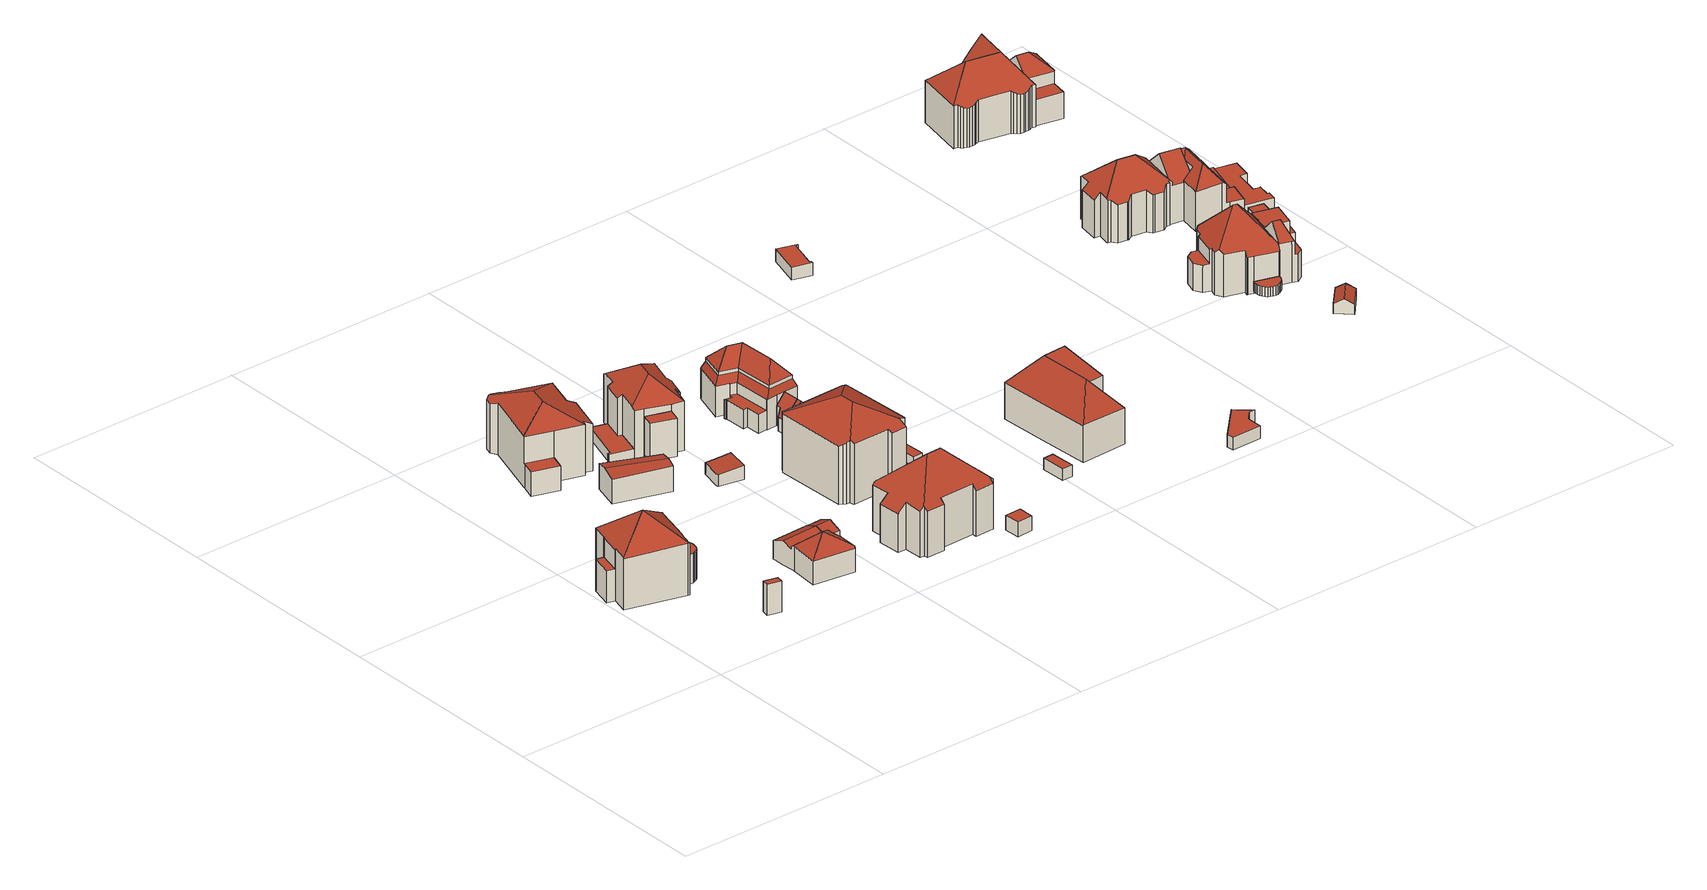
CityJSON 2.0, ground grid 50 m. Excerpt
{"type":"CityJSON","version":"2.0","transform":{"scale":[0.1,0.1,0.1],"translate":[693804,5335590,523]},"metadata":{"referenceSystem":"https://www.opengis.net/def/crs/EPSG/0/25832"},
"CityObjects":{
"building1":{"type":"Building","attributes":{"Gemeindeschluessel":"09162000","HoeheDach":"540.910","HoeheGrund":"523.350","Methode":"2000","NiedrigsteTraufeDesGebaeudes":"530.141","Geometrietyp2DReferenz":"3000","function":"31001_1000","roofType":"3500","measuredHeight":17.56,"storeysAboveGround":3},"geometry":[{"type":"MultiSurface","lod":"2","boundaries":[[[0,1,2,3]],[[4,5,6,7]],[[8,9,10,11,12,13,14,15]],[[16,17,18,19]],[[20,11,10,21]],[[22,23,24,25]],[[26,27,17,16]],[[25,24,28,29]],[[30,31,32,33,34,35]],[[2,36,37,38,39,3]],[[40,41,42,43]],[[44,45,46,47]],[[7,6,23,22]],[[48,49,50,51,52,53,54]],[[55,56,57,58]],[[58,57,5,4]],[[59,60,61,21,10,9,62]],[[12,11,20,27,26,63,64]],[[65,66,41,40]],[[67,33,32,68,69,70,71]],[[19,18,45,44]],[[15,1,50,49,68,32,31]],[[43,55,58,4,7,22,25,29,72,60,59,62,73,74,75,35,34,33,67,71,53,52,51,0,3,39,38,76,77,78,79,80,64,63,26,16,19,44,47,81,65,40]],[[78,82,14,79]],[[81,83,66,65]],[[15,14,82,84,85,37,36,2,1]],[[38,37,85,76]],[[47,46,83,81]],[[79,14,13,80]],[[80,13,12,64]],[[69,48,54,70]],[[69,68,49,48]],[[86,74,73,62,9,8]],[[72,29,28,87,61,60]],[[88,86,8,15,31,30]],[[75,88,30,35]],[[43,42,56,55]],[[78,77,76,85,84,82]],[[71,70,54,53]],[[61,87,28,24,23,6,5,57,56,42,41,66,83,46,45,18,17,27,20,21]],[[74,86,88,75]],[[51,50,1,0]]],"semantics":{"surfaces":[{"type":"WallSurface"},{"type":"RoofSurface"},{"type":"GroundSurface"}],"values":[0,0,1,0,0,0,0,0,0,0,0,0,0,0,0,0,0,0,0,0,0,1,2,0,0,1,0,0,0,0,1,0,0,0,1,0,0,0,0,1,0,0]}}]},
"building2":{"type":"Building","attributes":{"Gemeindeschluessel":"09162000","HoeheDach":"532.579","HoeheGrund":"525.621","Methode":"3100","NiedrigsteTraufeDesGebaeudes":"532.579","Geometrietyp2DReferenz":"3000","function":"31001_2000","roofType":"1000","measuredHeight":6.96},"geometry":[{"type":"MultiSurface","lod":"2","boundaries":[[[89,90,91,92]],[[93,89,92,94]],[[95,93,94,96]],[[94,92,91,96]],[[90,95,96,91]],[[95,90,89,93]]],"semantics":{"surfaces":[{"type":"WallSurface"},{"type":"GroundSurface"},{"type":"RoofSurface"}],"values":[0,0,0,1,0,2]}}]},
"building3":{"type":"Building","attributes":{"Gemeindeschluessel":"09162000","HoeheDach":"534.120","HoeheGrund":"525.434","Methode":"2000","NiedrigsteTraufeDesGebaeudes":"529.611","Geometrietyp2DReferenz":"3000","function":"31001_2000","roofType":"3500","measuredHeight":8.69},"geometry":[{"type":"MultiSurface","lod":"2","boundaries":[[[97,98,99,100,101,102,103,104,105,106,107,108,109,110,111,112,113,114,115]],[[111,110,109,108,107,116,117,118,119,120,121]],[[122,123,124,125]],[[124,123,126,127,128,129,130,106,105,104,103,102,101]],[[106,130,116,107]],[[131,132,115,114,113,133]],[[133,113,112,111,121,134]],[[135,136,132,131,133,134,122]],[[99,137,125,100]],[[137,99,98,97,115,132,136,135]],[[118,117,116,130,129,128]],[[119,118,128,127]],[[122,134,121,120,126,123]],[[127,126,120,119]],[[137,135,122,125]],[[100,125,124,101]]],"semantics":{"surfaces":[{"type":"GroundSurface"},{"type":"WallSurface"},{"type":"RoofSurface"}],"values":[0,1,2,1,1,1,1,2,1,1,2,2,2,1,2,1]}}]},
"building4":{"type":"Building","attributes":{"Gemeindeschluessel":"09162000","HoeheDach":"538.550","HoeheGrund":"523.860","Methode":"2000","NiedrigsteTraufeDesGebaeudes":"529.403","Geometrietyp2DReferenz":"3000","function":"31001_1000","roofType":"3200","measuredHeight":14.69,"storeysAboveGround":2},"geometry":[{"type":"MultiSurface","lod":"2","boundaries":[[[138,139,140,141]],[[142,143,144,145,146,147,148,149,150]],[[151,152,153,154,141,140]],[[155,156,157,158,159,160,161,146,145]],[[162,158,163,164]],[[165,147,146,161,160,166]],[[141,154,153,167,168,169,170,171,172,173,150,149,148,147,165,166,174,162,164,175,176,177,138]],[[168,167,178,179,180,169]],[[153,152,178,167]],[[166,160,159,174]],[[157,156,139,181,182,183,163,158]],[[184,180,179,178,152,151,140,139,156,155]],[[172,185,186,173]],[[170,184,187,188,171]],[[188,187,144,143]],[[177,181,139,138]],[[159,158,162,174]],[[187,184,155,145,144]],[[170,169,180,184]],[[171,188,185,172]],[[164,163,183,175]],[[182,181,177,176,175,183]],[[185,188,143,142,186]],[[173,186,142,150]]],"semantics":{"surfaces":[{"type":"WallSurface"},{"type":"RoofSurface"},{"type":"GroundSurface"}],"values":[0,0,0,1,0,0,2,0,0,0,1,1,0,0,0,0,0,1,0,0,0,0,1,0]}}]},
"building5":{"type":"Building","attributes":{"Gemeindeschluessel":"09162000","HoeheDach":"531.000","HoeheGrund":"524.777","Methode":"2000","NiedrigsteTraufeDesGebaeudes":"530.419","Geometrietyp2DReferenz":"3000","function":"31001_2000","roofType":"3100","measuredHeight":6.22},"geometry":[{"type":"MultiSurface","lod":"2","boundaries":[[[189,190,191,192,193]],[[194,195,196,197,198]],[[199,200,189,193]],[[199,195,194,200]],[[196,192,191,197]],[[197,191,190,198]],[[193,192,196,195,199]],[[194,198,190,189,200]]],"semantics":{"surfaces":[{"type":"RoofSurface"},{"type":"GroundSurface"},{"type":"WallSurface"}],"values":[0,1,0,2,2,2,2,2]}}]},
"building6":{"type":"Building","attributes":{"Gemeindeschluessel":"09162000","HoeheDach":"530.761","HoeheGrund":"525.390","Methode":"2000","NiedrigsteTraufeDesGebaeudes":"529.638","Geometrietyp2DReferenz":"3000","function":"51009_1610","roofType":"3100","measuredHeight":5.37},"geometry":[{"type":"MultiSurface","lod":"2","boundaries":[[[109,111,201,118,202,107]],[[203,204,111,109,107,205]],[[107,202,206,205]],[[207,204,203,205,206,208]],[[204,207,201,111]],[[118,208,206,202]],[[201,207,208,118]]],"semantics":{"surfaces":[{"type":"WallSurface"},{"type":"GroundSurface"},{"type":"RoofSurface"}],"values":[0,1,0,0,0,2,2]}}]},
"building7":{"type":"Building","attributes":{"Gemeindeschluessel":"09162000","HoeheDach":"526.576","HoeheGrund":"524.040","Methode":"1000","NiedrigsteTraufeDesGebaeudes":"526.576","Geometrietyp2DReferenz":"3000","function":"31001_2000","roofType":"1000","measuredHeight":2.54},"geometry":[{"type":"MultiSurface","lod":"2","boundaries":[[[209,210,211,212]],[[213,214,215,211,210,216,217,218,219]],[[219,218,217,220,221,222]],[[223,213,219,222]],[[216,224,220,217]],[[225,215,214,226]],[[226,214,213,223]],[[225,226,223,222,221,220,224,209,212]],[[224,216,210,209]],[[212,211,215,225]]],"semantics":{"surfaces":[{"type":"WallSurface"},{"type":"RoofSurface"},{"type":"GroundSurface"}],"values":[0,1,0,0,0,0,0,2,0,0]}}]},
"building8":{"type":"Building","attributes":{"Gemeindeschluessel":"09162000","HoeheDach":"528.750","HoeheGrund":"525.640","Methode":"1000","NiedrigsteTraufeDesGebaeudes":"528.168","Geometrietyp2DReferenz":"3000","function":"31001_2000","roofType":"1000","measuredHeight":3.11},"geometry":[{"type":"MultiSurface","lod":"2","boundaries":[[[227,228,229,230,231,232,233]],[[234,235,233,232,231,236]],[[237,238,236,231,230,229]],[[228,239,237,229]],[[239,240,235,234,236,238,237]],[[228,227,233,235,240,239]]],"semantics":{"surfaces":[{"type":"GroundSurface"},{"type":"WallSurface"},{"type":"RoofSurface"}],"values":[0,1,1,1,2,1]}}]},
"building9":{"type":"Building","attributes":{"Gemeindeschluessel":"09162000","HoeheDach":"533.635","HoeheGrund":"525.010","Methode":"1000","NiedrigsteTraufeDesGebaeudes":"533.635","Geometrietyp2DReferenz":"3000","function":"51009_1610","roofType":"1000","measuredHeight":8.62},"geometry":[{"type":"MultiSurface","lod":"2","boundaries":[[[241,242,243,244]],[[245,243,242,246]],[[247,246,242,241]],[[248,245,246,247]],[[244,243,245,248]],[[247,241,244,248]]],"semantics":{"surfaces":[{"type":"WallSurface"},{"type":"RoofSurface"},{"type":"GroundSurface"}],"values":[0,1,0,0,0,2]}}]},
"building10":{"type":"Building","attributes":{"Gemeindeschluessel":"09162000","HoeheDach":"539.333","HoeheGrund":"524.150","Methode":"2000","NiedrigsteTraufeDesGebaeudes":"534.208","Geometrietyp2DReferenz":"3000","function":"31001_1000","roofType":"3200","measuredHeight":15.18,"storeysAboveGround":2},"geometry":[{"type":"MultiSurface","lod":"2","boundaries":[[[249,250,251,252]],[[253,254,255,256,257,258]],[[256,255,259,260]],[[261,262,250,249,263,264]],[[265,266,267,268]],[[253,258,269,270]],[[267,266,271,272,273,262,261]],[[272,274,275,276,277,278,279,280,281,273]],[[273,281,254,253,270,282,251,250,262]],[[283,284,260,259,280,279]],[[281,280,259,255,254]],[[271,285,286,287,274,272]],[[268,267,261,264]],[[288,276,275,274,287]],[[289,277,276,288]],[[285,271,266,265]],[[251,282,270,269,290,252]],[[284,283,291,289,288,287,286,285,265,268,264,263,249,252,290,269,258,257,256,260]],[[278,277,289,291,283,279]]],"semantics":{"surfaces":[{"type":"WallSurface"},{"type":"RoofSurface"},{"type":"GroundSurface"}],"values":[0,0,0,0,0,0,1,1,1,0,1,0,0,0,0,0,0,2,0]}}]},
"building11":{"type":"Building","attributes":{"Gemeindeschluessel":"09162000","HoeheDach":"542.782","HoeheGrund":"525.340","Methode":"2000","NiedrigsteTraufeDesGebaeudes":"534.017","Geometrietyp2DReferenz":"3000","function":"31001_1000","roofType":"3200","measuredHeight":17.44,"storeysAboveGround":2},"geometry":[{"type":"MultiSurface","lod":"2","boundaries":[[[292,293,294,295]],[[296,297,298,299]],[[295,294,300,301]],[[302,303,304,305,306,307,308,309,310,311,312]],[[313,309,308,314]],[[315,316,317,318]],[[306,319,320,321,322,323,324,325,326,327,328,329,307]],[[307,329,330,331,314,308]],[[332,323,322,333]],[[330,329,328,334]],[[335,324,323,332]],[[336,337,300,294,293,338,317,316,319,306,305]],[[301,300,337,339]],[[340,312,311,341]],[[342,327,326,343]],[[344,345,346,347,315,318,348,292,295,301,339,349,350,351,352,353,340,341,354,313,314,331,330,334,342,343,355,335,332,333,356,357,358,359,360,361,296,299]],[[350,349,336,305,304,351]],[[299,298,362,344]],[[320,363,358,357,356,321]],[[310,309,313,354,341,311]],[[361,364,297,296]],[[355,325,324,335]],[[351,304,303,352]],[[347,365,316,315]],[[348,338,293,292]],[[346,345,344,362,366,367]],[[333,322,321,356]],[[339,337,336,349]],[[358,363,368,359]],[[346,367,365,347]],[[353,352,303,302,312,340]],[[318,317,338,348]],[[343,326,325,355]],[[334,328,327,342]],[[369,364,361,360,359,368]],[[316,365,367,366,362,298,297,364,369,368,363,320,319]]],"semantics":{"surfaces":[{"type":"WallSurface"},{"type":"RoofSurface"},{"type":"GroundSurface"}],"values":[0,0,0,1,0,0,1,0,0,0,0,1,0,0,0,2,0,0,0,0,0,0,0,0,0,0,0,0,0,0,0,0,0,0,0,1]}}]},
"building12":{"type":"Building","attributes":{"Gemeindeschluessel":"09162000","HoeheDach":"527.470","HoeheGrund":"525.520","Methode":"2000","NiedrigsteTraufeDesGebaeudes":"527.470","Geometrietyp2DReferenz":"3000","function":"51009_1610","roofType":"1000","measuredHeight":1.95},"geometry":[{"type":"MultiSurface","lod":"2","boundaries":[[[370,371,372,373,374,375,376,377]],[[378,370,377,379]],[[379,380,381,382,383,384,385,378]],[[380,376,375,381]],[[384,372,371,385]],[[379,377,376,380]],[[381,375,374,382]],[[385,371,370,378]],[[383,373,372,384]],[[382,374,373,383]]],"semantics":{"surfaces":[{"type":"RoofSurface"},{"type":"WallSurface"},{"type":"GroundSurface"}],"values":[0,1,2,1,1,1,1,1,1,1]}}]},
"building13":{"type":"Building","attributes":{"Gemeindeschluessel":"09162000","HoeheDach":"542.615","HoeheGrund":"525.113","Methode":"1000","NiedrigsteTraufeDesGebaeudes":"538.225","Geometrietyp2DReferenz":"3000","function":"31001_1000","roofType":"3200","measuredHeight":17.5,"storeysAboveGround":2},"geometry":[{"type":"MultiSurface","lod":"2","boundaries":[[[386,387,388,389,390,391,392,393,394,395,396,397,398,399,400,401,402,403,404,405,406]],[[397,407,408,398]],[[405,409,410,406]],[[396,411,407,397]],[[412,413,414,395,394,393]],[[387,415,416,388]],[[417,418,409,405,404,403,402,419]],[[391,420,421,392]],[[407,411,414,413,422,423,424,425,408]],[[421,420,426,427,422,413,412]],[[395,414,411,396]],[[425,424,400,399]],[[401,428,419,402]],[[400,424,428,401]],[[386,429,415,387]],[[398,408,425,399]],[[392,421,412,393]],[[426,390,389,388,416,427]],[[423,418,417,419,428,424]],[[406,410,429,386]],[[422,427,416,415,429,410,409,418,423]],[[390,426,420,391]]],"semantics":{"surfaces":[{"type":"GroundSurface"},{"type":"WallSurface"},{"type":"RoofSurface"}],"values":[0,1,1,1,1,1,1,1,2,2,1,1,1,1,1,1,1,1,2,1,2,1]}}]},
"building14":{"type":"Building","attributes":{"Gemeindeschluessel":"09162000","HoeheDach":"528.344","HoeheGrund":"525.010","Methode":"1000","NiedrigsteTraufeDesGebaeudes":"528.344","Geometrietyp2DReferenz":"3000","function":"31001_2000","roofType":"1000","measuredHeight":3.33},"geometry":[{"type":"MultiSurface","lod":"2","boundaries":[[[430,431,432,433]],[[430,433,434,435]],[[435,434,436,437]],[[434,433,432,436]],[[432,431,437,436]],[[430,435,437,431]]],"semantics":{"surfaces":[{"type":"WallSurface"},{"type":"RoofSurface"},{"type":"GroundSurface"}],"values":[0,0,0,1,0,2]}}]},
"building15":{"type":"Building","attributes":{"Gemeindeschluessel":"09162000","HoeheDach":"532.100","HoeheGrund":"525.060","Methode":"2000","NiedrigsteTraufeDesGebaeudes":"528.149","Geometrietyp2DReferenz":"3000","function":"31001_2000","roofType":"3200","measuredHeight":7.04},"geometry":[{"type":"MultiSurface","lod":"2","boundaries":[[[438,439,440,441,442,443]],[[444,445,446,447,448,449]],[[450,451,443,442]],[[447,446,445,452,453,454,440,439]],[[448,447,439,438]],[[455,456,452,445,444,449,451,450]],[[451,449,448,438,443]],[[456,455,450,442,441,440,454,453,452]]],"semantics":{"surfaces":[{"type":"WallSurface"},{"type":"RoofSurface"},{"type":"GroundSurface"}],"values":[0,1,0,0,1,0,1,2]}}]},
"building16":{"type":"Building","attributes":{"Gemeindeschluessel":"09162000","HoeheDach":"532.095","HoeheGrund":"525.260","Methode":"2000","NiedrigsteTraufeDesGebaeudes":"528.411","Geometrietyp2DReferenz":"3000","function":"31001_1000","roofType":"3100","measuredHeight":6.83},"geometry":[{"type":"MultiSurface","lod":"2","boundaries":[[[457,458,459,460]],[[461,462,463,464,465,466]],[[467,468,469,438,470,471]],[[438,469,462,461]],[[467,471,457,460,465,464,463,468]],[[470,438,461,466,459,458]],[[471,470,458,457]],[[463,462,469,468]],[[460,459,466,465]]],"semantics":{"surfaces":[{"type":"WallSurface"},{"type":"RoofSurface"},{"type":"GroundSurface"}],"values":[0,0,0,1,2,1,0,0,0]}}]},
"building17":{"type":"Building","attributes":{"Gemeindeschluessel":"09162000","HoeheDach":"538.180","HoeheGrund":"525.246","Methode":"2000","NiedrigsteTraufeDesGebaeudes":"529.460","Geometrietyp2DReferenz":"3000","function":"31001_1000","roofType":"3100","measuredHeight":12.93,"storeysAboveGround":3},"geometry":[{"type":"MultiSurface","lod":"2","boundaries":[[[472,473,474,475,476,477,478,479,480,481]],[[482,483,484,485,486]],[[487,488,489,490]],[[491,492,493]],[[494,495,496,497]],[[498,499,472,481,500,501]],[[502,503,504,505]],[[506,507,487,490,508]],[[509,510,507,511]],[[512,475,474,513]],[[514,515,516,517]],[[518,478,477,519]],[[513,474,473,520]],[[517,516,503,502]],[[518,497,496,479,478]],[[472,499,520,473]],[[488,487,521,522]],[[523,493,492,524]],[[525,526,527,489]],[[528,529,484,483]],[[501,500,530,531,523,529]],[[488,525,489]],[[496,495,508,490,531,530]],[[494,532,506,508,495]],[[531,527,493,523]],[[525,488,522,526]],[[498,501,529,528]],[[490,489,527,531]],[[511,507,506,532]],[[479,496,530,480]],[[487,507,510,533,521]],[[476,534,519,477]],[[532,494,497,518,519,534,512,513,520,499,498,528,483,482,514,517,502,505,509,511]],[[526,522,492,491]],[[522,521,524,492]],[[521,533,504,503,516,515,486,485,524]],[[523,524,485,484,529]],[[509,505,504,533,510]],[[480,530,500,481]],[[526,491,493,527]],[[482,486,515,514]],[[534,476,475,512]]],"semantics":{"surfaces":[{"type":"RoofSurface"},{"type":"WallSurface"},{"type":"GroundSurface"}],"values":[0,1,1,0,1,1,1,0,1,1,1,1,1,1,1,1,1,1,0,1,0,0,0,1,1,0,1,1,1,1,0,1,2,0,1,0,0,1,1,0,1,1]}}]},
"building18":{"type":"Building","attributes":{"Gemeindeschluessel":"09162000","HoeheDach":"526.800","HoeheGrund":"524.615","Methode":"2000","NiedrigsteTraufeDesGebaeudes":"526.800","Geometrietyp2DReferenz":"3000","function":"31001_2000","roofType":"1000","measuredHeight":2.19},"geometry":[{"type":"MultiSurface","lod":"2","boundaries":[[[535,536,537,538]],[[537,536,539,540]],[[538,537,540,541]],[[542,539,536,535]],[[541,540,539,542]],[[541,542,535,538]]],"semantics":{"surfaces":[{"type":"WallSurface"},{"type":"RoofSurface"},{"type":"GroundSurface"}],"values":[0,1,0,0,0,2]}}]},
"building19":{"type":"Building","attributes":{"Gemeindeschluessel":"09162000","HoeheDach":"527.190","HoeheGrund":"524.647","Methode":"9999","NiedrigsteTraufeDesGebaeudes":"527.190","Geometrietyp2DReferenz":"3000","function":"31001_2000","roofType":"1000","measuredHeight":2.54},"geometry":[{"type":"MultiSurface","lod":"2","boundaries":[[[543,544,545,546]],[[547,548,544,543]],[[549,550,548,547]],[[546,545,550,549]],[[548,550,545,544]],[[543,546,549,547]]],"semantics":{"surfaces":[{"type":"WallSurface"},{"type":"RoofSurface"},{"type":"GroundSurface"}],"values":[0,0,0,0,1,2]}}]},
"building20":{"type":"Building","attributes":{"Gemeindeschluessel":"09162000","HoeheDach":"539.436","HoeheGrund":"524.750","Methode":"2000","NiedrigsteTraufeDesGebaeudes":"533.023","Geometrietyp2DReferenz":"3000","function":"31001_1000","roofType":"3200","measuredHeight":14.69,"storeysAboveGround":2},"geometry":[{"type":"MultiSurface","lod":"2","boundaries":[[[551,552,553,554]],[[555,556,557,558]],[[553,559,560,556,555,561,562,554]],[[563,564,565,566,567,568,569,570,571,572,551,554,562,561,555,558]],[[564,563,558,557,573,574]],[[575,576,577,578,579,580,581]],[[569,568,576,575,581,570]],[[571,582,583,572]],[[572,583,552,551]],[[567,566,584,577,576,568]],[[581,582,571,570]],[[585,584,566,565,564,574]],[[579,578,585,574,580]],[[557,556,560,586]],[[580,586,560,559,553,552,583,582,581]],[[574,573,557,586,580]],[[584,585,578,577]]],"semantics":{"surfaces":[{"type":"WallSurface"},{"type":"GroundSurface"},{"type":"RoofSurface"}],"values":[0,0,0,1,0,2,0,0,0,0,0,0,2,2,2,2,2]}}]},
"building21":{"type":"Building","attributes":{"Gemeindeschluessel":"09162000","HoeheDach":"528.324","HoeheGrund":"525.480","Methode":"1000","NiedrigsteTraufeDesGebaeudes":"528.324","Geometrietyp2DReferenz":"3000","function":"31001_1000","roofType":"1000","measuredHeight":2.84},"geometry":[{"type":"MultiSurface","lod":"2","boundaries":[[[587,588,589,590,591,592,593,594]],[[587,594,595,596]],[[587,596,597,588]],[[589,598,599,590]],[[590,599,600,591]],[[588,597,598,589]],[[601,595,594,593,592,602]],[[591,600,602,592]],[[598,597,596,595,601,602,600,599]]],"semantics":{"surfaces":[{"type":"GroundSurface"},{"type":"WallSurface"},{"type":"RoofSurface"}],"values":[0,1,1,1,1,1,1,1,2]}}]},
"building22":{"type":"Building","attributes":{"Gemeindeschluessel":"09162000","HoeheDach":"528.193","HoeheGrund":"525.300","Methode":"1000","NiedrigsteTraufeDesGebaeudes":"528.193","Geometrietyp2DReferenz":"3000","function":"31001_2000","roofType":"1000","measuredHeight":2.89},"geometry":[{"type":"MultiSurface","lod":"2","boundaries":[[[603,604,605,606]],[[607,608,609,610]],[[603,606,611,612]],[[610,609,613,611,606,605,614,615]],[[616,612,611,613]],[[605,604,617,614]],[[609,608,616,613]],[[615,614,617,618]],[[603,612,616,608,607,618,617,604]],[[607,610,615,618]]],"semantics":{"surfaces":[{"type":"WallSurface"},{"type":"RoofSurface"},{"type":"GroundSurface"}],"values":[0,0,0,1,0,0,0,0,2,0]}}]},
"building23":{"type":"Building","attributes":{"Gemeindeschluessel":"09162000","HoeheDach":"526.910","HoeheGrund":"524.840","Methode":"1000","NiedrigsteTraufeDesGebaeudes":"526.910","Geometrietyp2DReferenz":"3000","function":"31001_1000","roofType":"1000","measuredHeight":2.07,"storeysAboveGround":1},"geometry":[{"type":"MultiSurface","lod":"2","boundaries":[[[619,620,621,622]],[[623,624,625,626]],[[627,628,629,630]],[[631,632,633,634,635,636]],[[637,638,639,640]],[[641,642,643,644]],[[630,629,645,646]],[[622,621,647,648]],[[626,625,649,650]],[[620,645,629,628,651,635,634,633,639,638,643,642,652,649,625,624,653,647,621]],[[648,647,653,654]],[[650,649,652,655]],[[654,653,624,623]],[[656,651,628,627]],[[636,635,651,656]],[[644,643,638,637]],[[646,645,620,619]],[[640,639,633,632]],[[655,652,642,641]],[[650,655,641,644,637,640,632,631,636,656,627,630,646,619,622,648,654,623,626]]],"semantics":{"surfaces":[{"type":"WallSurface"},{"type":"RoofSurface"},{"type":"GroundSurface"}],"values":[0,0,0,0,0,0,0,0,0,1,0,0,0,0,0,0,0,0,0,2]}}]},
"building24":{"type":"Building","attributes":{"Gemeindeschluessel":"09162000","HoeheDach":"528.410","HoeheGrund":"525.110","Methode":"2000","NiedrigsteTraufeDesGebaeudes":"527.329","Geometrietyp2DReferenz":"3000","function":"51009_1610","roofType":"3100","measuredHeight":3.3},"geometry":[{"type":"MultiSurface","lod":"2","boundaries":[[[657,658,659,660,661]],[[657,661,662,663]],[[661,660,664,662]],[[665,659,658,666]],[[663,666,658,657]],[[662,664,665,666,663]],[[664,660,659,665]]],"semantics":{"surfaces":[{"type":"WallSurface"},{"type":"GroundSurface"},{"type":"RoofSurface"}],"values":[0,1,0,2,0,0,2]}}]},
"building25":{"type":"Building","attributes":{"Gemeindeschluessel":"09162000","HoeheDach":"540.791","HoeheGrund":"524.187","Methode":"2000","NiedrigsteTraufeDesGebaeudes":"530.320","Geometrietyp2DReferenz":"3000","function":"31001_1000","roofType":"3200","measuredHeight":16.6,"storeysAboveGround":2},"geometry":[{"type":"MultiSurface","lod":"2","boundaries":[[[667,668,669,670,671,672]],[[673,674,675,676]],[[677,678,679,680]],[[681,682,683,684]],[[685,683,682,686,687]],[[667,672,688,689]],[[690,687,686,691]],[[692,693,669,668]],[[694,695,696,697]],[[698,699,700,701,702,703]],[[704,705,706,707]],[[708,690,691,709,710,703,702]],[[708,702,701,711]],[[692,712,713,714,693]],[[715,716,717,718]],[[719,720,721,722]],[[722,721,723,724]],[[685,687,690,725,695,694,726]],[[725,690,708]],[[689,688,727,728]],[[681,729,691,686,682]],[[707,706,720,719]],[[728,727,730,731]],[[672,671,732,730,727,688]],[[679,678,733,726,694,697]],[[734,735,724,723]],[[718,717,736,737]],[[738,695,725,708,711]],[[705,703,710,739,714,713,734,723,721,720,706]],[[740,733,678,677]],[[671,670,741,732]],[[705,704,698,703]],[[700,742,738,711,701]],[[729,743,744,709,691]],[[699,680,679,697,696,742,700]],[[739,710,709,744,745,736,717,716,746]],[[740,684,683,685,726,733]],[[740,677,680,699,698,704,707,719,722,724,735,712,692,668,667,689,728,731,673,676,715,718,737,747,743,729,681,684]],[[737,736,745,747]],[[735,734,713,712]],[[673,731,730,732,741,674]],[[715,676,675,746,716]],[[747,745,744,743]],[[714,739,746,675,674,741,670,669,693]],[[742,696,695,738]]],"semantics":{"surfaces":[{"type":"WallSurface"},{"type":"RoofSurface"},{"type":"GroundSurface"}],"values":[0,0,0,0,1,0,0,0,0,0,0,1,0,0,0,0,0,0,0,0,0,0,0,1,1,0,0,1,1,0,0,0,1,0,0,1,0,2,0,0,0,0,0,1,1]}}]},
"building26":{"type":"Building","attributes":{"Gemeindeschluessel":"09162000","HoeheDach":"539.220","HoeheGrund":"524.580","Methode":"2000","NiedrigsteTraufeDesGebaeudes":"533.103","Geometrietyp2DReferenz":"3000","function":"31001_1000","roofType":"3200","measuredHeight":14.64,"storeysAboveGround":2},"geometry":[{"type":"MultiSurface","lod":"2","boundaries":[[[748,749,750,751,752,753,754,755,756]],[[757,758,759,760]],[[761,762,763,764,765,749,748,766]],[[767,768,769,770,771]],[[772,773,774,775]],[[776,777,778,779,780,781]],[[782,783,784,785]],[[750,749,765]],[[786,787,788,789,790,791]],[[792,783,782,793,779,778]],[[794,795,796,797]],[[798,799,758,757]],[[800,766,748,756,801,802,803,784,783,792,778,777]],[[804,802,801,805]],[[806,759,758,799,807,763,808]],[[785,784,803,809]],[[775,774,810,811]],[[812,813,814,760,759,806,808,762,761,815,816]],[[763,762,808]],[[767,771,795,794]],[[817,818,819,820]],[[821,788,787,800,777,776,822,819,818]],[[823,824,825,810,774,773,796,795,771,770,769,826,815,761,766,800,787,786]],[[827,789,788,821,818,817]],[[807,765,764,763]],[[799,751,750,765,807]],[[828,826,769,768]],[[811,810,825,829]],[[798,757,760,814,813,812,816,828,768,767,794,797,772,775,811,829,830,831,791,790,789,827,817,820,832,781,780,779,793,782,785,809,804,805,755,754,753,752]],[[805,801,756,755]],[[822,776,781,832,820,819]],[[831,823,786,791]],[[816,815,826,828]],[[830,824,823,831]],[[809,803,802,804]],[[797,796,773,772]],[[829,825,824,830]],[[752,751,799,798]]],"semantics":{"surfaces":[{"type":"WallSurface"},{"type":"RoofSurface"},{"type":"GroundSurface"}],"values":[0,0,1,0,0,0,0,0,0,0,0,0,1,0,1,0,0,0,0,0,0,1,1,0,0,1,0,0,2,0,0,0,0,0,0,0,0,0]}}]},
"building27":{"type":"Building","attributes":{"Gemeindeschluessel":"09162000","HoeheDach":"527.176","HoeheGrund":"523.950","Methode":"1000","NiedrigsteTraufeDesGebaeudes":"527.176","Geometrietyp2DReferenz":"3000","function":"31001_2000","roofType":"1000","measuredHeight":3.23},"geometry":[{"type":"MultiSurface","lod":"2","boundaries":[[[833,834,835,836]],[[837,838,834,833]],[[834,838,839,840,835]],[[836,841,842,837,833]],[[842,839,838,837]],[[836,835,840,841]],[[841,840,839,842]]],"semantics":{"surfaces":[{"type":"WallSurface"},{"type":"RoofSurface"},{"type":"GroundSurface"}],"values":[0,0,1,2,0,0,0]}}]},
"building28":{"type":"Building","attributes":{"Gemeindeschluessel":"09162000","HoeheDach":"537.592","HoeheGrund":"524.740","Methode":"2000","NiedrigsteTraufeDesGebaeudes":"529.413","Geometrietyp2DReferenz":"3000","function":"31001_1000","roofType":"3200","measuredHeight":12.85,"storeysAboveGround":2},"geometry":[{"type":"MultiSurface","lod":"2","boundaries":[[[843,844,845,846,847,848]],[[849,850,851,852,853,854]],[[855,856,857,858,859,860,861,862,863]],[[864,865,866,867,868,869]],[[845,870,871,872,873,874,875,846]],[[876,877,878,844,843,879,880,881,882]],[[883,881,880,884]],[[862,861,876,882]],[[885,886,887,888]],[[867,866,852,851]],[[889,890,891,892,893,894,849,854]],[[873,872,864,869]],[[863,862,882,895]],[[896,897,858,857]],[[878,871,870]],[[898,896,857,856,855,863,895,883,884,899,848,847,846,875,874,873,869,868,867,851,850,849,894,893,892,900,885,888,901,902,903]],[[904,905,906,907,903,902,901,888,887]],[[895,882,881,883]],[[898,908,897,896]],[[859,909,905,904,910,860]],[[903,907,908,898]],[[885,900,892,891,911,886]],[[880,879,843,848,899,884]],[[878,870,845,844]],[[858,897,908,907,906,905,909,859]],[[878,889,854,853,852,866,865,864,872,871]],[[861,860,910,904,887,886,911,891,890,889,878,877,876]]],"semantics":{"surfaces":[{"type":"WallSurface"},{"type":"RoofSurface"},{"type":"GroundSurface"}],"values":[0,0,0,0,0,1,0,1,0,0,0,0,0,0,1,2,0,0,0,0,0,0,0,1,1,1,1]}}]},
"building29":{"type":"Building","attributes":{"Gemeindeschluessel":"09162000","HoeheDach":"527.630","HoeheGrund":"525.289","Methode":"2000","NiedrigsteTraufeDesGebaeudes":"527.630","Geometrietyp2DReferenz":"3000","function":"31001_2000","roofType":"1000","measuredHeight":2.34},"geometry":[{"type":"MultiSurface","lod":"2","boundaries":[[[912,913,914,915]],[[915,914,916,917]],[[918,919,913,912]],[[917,916,919,918]],[[912,915,917,918]],[[919,916,914,913]]],"semantics":{"surfaces":[{"type":"WallSurface"},{"type":"GroundSurface"},{"type":"RoofSurface"}],"values":[0,0,0,0,1,2]}}]},
"building30":{"type":"Building","attributes":{"Gemeindeschluessel":"09162000","HoeheDach":"529.646","HoeheGrund":"524.870","Methode":"1000","NiedrigsteTraufeDesGebaeudes":"529.448","Geometrietyp2DReferenz":"3000","function":"51009_1610","roofType":"1000","measuredHeight":4.78},"geometry":[{"type":"MultiSurface","lod":"2","boundaries":[[[920,921,922,923]],[[924,925,926,927]],[[920,927,926,921]],[[923,924,927,920]],[[922,925,924,923]],[[921,926,925,922]]],"semantics":{"surfaces":[{"type":"GroundSurface"},{"type":"RoofSurface"},{"type":"WallSurface"}],"values":[0,1,2,2,2,2]}}]},
"building31":{"type":"Building","attributes":{"Gemeindeschluessel":"09162000","HoeheDach":"528.086","HoeheGrund":"524.810","Methode":"1000","NiedrigsteTraufeDesGebaeudes":"528.086","Geometrietyp2DReferenz":"3000","function":"31001_2000","roofType":"1000","measuredHeight":3.28},"geometry":[{"type":"MultiSurface","lod":"2","boundaries":[[[928,929,930,931,932,933]],[[930,929,934,935,936,931]],[[937,938,939,936,935,934]],[[937,928,933,938]],[[933,932,931,936,939,938]],[[934,929,928,937]]],"semantics":{"surfaces":[{"type":"RoofSurface"},{"type":"WallSurface"},{"type":"GroundSurface"}],"values":[0,1,2,1,1,1]}}]},
"building32":{"type":"Building","attributes":{"Gemeindeschluessel":"09162000","HoeheDach":"539.680","HoeheGrund":"524.471","Methode":"2000","NiedrigsteTraufeDesGebaeudes":"530.373","Geometrietyp2DReferenz":"3000","function":"31001_1000","roofType":"3200","measuredHeight":15.21,"storeysAboveGround":3},"geometry":[{"type":"MultiSurface","lod":"2","boundaries":[[[940,941,942,943]],[[944,945,946,947,948,949]],[[950,951,952,953]],[[954,955,956,957,958,959]],[[960,961,962,963]],[[964,965,966,967,968,969]],[[970,971,972,973,974,975]],[[976,977,978,979]],[[980,981,982,983]],[[984,985,986,987]],[[988,989,951,950]],[[990,991,981]],[[992,993,994,995]],[[996,997,998,983,999,1000]],[[1001,1002,1003,1004,1005,1006,1007,1008]],[[956,955,1009,1010]],[[1011,1012,963,962]],[[1003,1013,973,972,1014,1015,1016,1004]],[[1010,1017,1018,1019,992,995,1020,946,945,944,940,943,976,979,1021,1022,1023,1024,1025,966,965,964,988,950,953,984,987,1026,1027,1028,1029,1011,962,961,1030,1031,1032,1033,1034,1016,1015,1014,972,971,970,958,957,956]],[[1029,1028,1035,1036,1012,1011]],[[1018,1037,1038,1019]],[[1039,1009,955,954,1040]],[[991,990,959,958,970,975]],[[1036,1041,963,1012]],[[1042,994,993,1000,999,983,982,981,991,975,974,973,1013,1003,1002,1001]],[[1025,1024,1043,1044,967,966]],[[1041,1045,1001,1008,1046,960,963]],[[1040,954,959,990,981,980]],[[1034,1005,1004,1016]],[[944,949,941,940]],[[979,978,1047,1021]],[[1048,1037,1018,1017,1010,1009,1039]],[[1037,1048,998,997]],[[1021,1047,1049,1022]],[[953,952,985,984]],[[1033,1006,1005,1034]],[[1007,1006,1033,1032]],[[987,986,1050,1026]],[[1027,1026,1050,1051,1035,1028]],[[1019,1038,996,1000,993,992]],[[964,969,989,988]],[[1038,1037,997,996]],[[1046,1008,1007,1032,1031,1030,961,960]],[[943,942,977,976]],[[1020,995,994,1042,947,946]],[[1023,1022,1049,1052,1043,1024]],[[1035,1051,1050,986,985,952,951,989,969,968,967,1044,1043,1052,1049,1047,978,977,942,941,949,948,947,1042,1001,1045,1041,1036]],[[1048,1039,1040,980,983,998]]],"semantics":{"surfaces":[{"type":"WallSurface"},{"type":"RoofSurface"},{"type":"GroundSurface"}],"values":[0,0,0,0,0,0,0,0,0,0,0,0,0,0,1,0,0,0,2,0,0,1,0,1,1,0,1,1,0,0,0,0,0,0,0,0,0,0,0,0,0,1,0,0,0,0,1,1]}}]},
"building33":{"type":"Building","attributes":{"Gemeindeschluessel":"09162000","HoeheDach":"527.847","HoeheGrund":"524.810","Methode":"1000","NiedrigsteTraufeDesGebaeudes":"527.847","Geometrietyp2DReferenz":"3000","function":"31001_2000","roofType":"1000","measuredHeight":3.04},"geometry":[{"type":"MultiSurface","lod":"2","boundaries":[[[1053,1054,1055,1056,1057,1058,1059,1060,1061,1062,1063,937,934,1064]],[[1065,1066,1067,1068,1069,1070,1071,1072,1073,1074,1075,1076,1077,1078]],[[1059,1067,1066,1060]],[[1057,1069,1068,1058]],[[1070,1069,1057,1056,1055,1071]],[[1053,1073,1072,1054]],[[934,1075,1074,1064]],[[1062,1078,1077,1063]],[[1061,1060,1066,1065,1078,1062]],[[1064,1074,1073,1053]],[[1063,1077,1076,937]],[[1058,1068,1067,1059]],[[937,1076,1075,934]],[[1054,1072,1071,1055]]],"semantics":{"surfaces":[{"type":"GroundSurface"},{"type":"RoofSurface"},{"type":"WallSurface"}],"values":[0,1,2,2,2,2,2,2,2,2,2,2,2,2]}}]}
},
"vertices":[
[47,438,4],[47,438,121],[91,426,121],[91,426,4],[197,312,4],[197,312,71],[191,309,71],[191,309,4],[151,277,121],[161,314,121],[162,313,120],[175,363,120],[174,363,121],[183,396,121],[184,401,121],[99,357,179],[187,363,4],[187,363,71],[193,360,71],[193,360,4],[175,363,71],[162,313,71],[185,307,4],[185,307,71],[178,307,71],[178,307,4],[180,363,4],[180,363,71],[172,308,71],[172,308,4],[14,312,120],[14,313,121],[24,350,121],[24,350,4],[14,313,4],[14,312,4],[91,427,120],[95,440,108],[95,440,4],[91,427,4],[208,334,4],[208,334,71],[207,328,71],[207,328,4],[198,357,4],[198,357,71],[202,352,71],[202,352,4],[36,400,76],[36,400,120],[37,400,121],[37,400,4],[36,400,4],[19,404,4],[19,404,76],[205,322,4],[205,322,71],[201,316,71],[201,316,4],[162,313,4],[166,310,4],[166,310,71],[161,314,4],[175,363,4],[174,363,4],[208,341,4],[208,341,71],[23,350,4],[23,350,120],[23,350,76],[6,355,76],[6,355,4],[167,310,4],[151,277,4],[151,276,4],[147,277,4],[144,427,4],[140,414,4],[140,413,4],[184,401,4],[183,396,4],[206,347,4],[140,413,121],[206,347,71],[140,414,120],[144,427,108],[151,276,121],[167,310,71],[147,277,121],
[193,89,96],[196,105,96],[196,105,26],[193,89,26],[223,81,96],[223,81,26],[226,97,96],[226,97,26],
[443,164,24],[436,116,24],[435,112,24],[339,125,24],[345,191,24],[345,195,24],[345,199,24],[344,223,24],[343,247,24],[343,253,24],[429,255,24],[429,252,24],[430,227,24],[432,203,24],[432,198,24],[432,193,24],[433,181,24],[443,171,24],[444,170,24],[429,255,67],[429,252,68],[430,227,78],[432,203,68],[432,203,76],[432,198,80],[391,159,111],[345,195,79],[345,191,79],[339,125,77],[345,199,76],[345,199,68],[344,223,78],[343,247,68],[343,253,66],[443,171,76],[444,170,76],[433,181,83],[432,193,84],[436,116,80],[443,164,76],[435,112,77],
[334,920,9],[334,920,125],[312,851,125],[312,851,9],[160,793,64],[160,795,64],[160,795,124],[161,797,125],[201,925,125],[201,925,9],[161,797,9],[160,795,9],[160,793,9],[314,850,124],[331,844,116],[331,844,9],[314,850,9],[241,837,155],[254,879,155],[211,963,124],[210,965,123],[199,958,119],[194,941,120],[200,928,124],[210,965,9],[219,970,120],[219,970,9],[200,928,9],[194,941,9],[305,760,9],[287,766,9],[286,766,9],[282,755,9],[219,775,9],[208,741,9],[149,760,9],[199,958,9],[235,964,9],[240,953,9],[242,951,9],[305,760,115],[287,766,124],[286,766,125],[242,951,125],[240,953,124],[235,964,120],[282,755,125],[208,741,64],[149,760,64],[219,775,124],[219,775,64],
[372,608,80],[380,635,75],[312,664,75],[260,686,76],[252,660,80],[365,587,18],[242,625,18],[260,686,18],[312,664,18],[380,635,18],[242,625,74],[365,587,76],
[432,198,66],[429,255,66],[467,228,24],[468,200,24],[466,256,24],[466,256,66],[468,200,66],[467,228,78],
[379,858,10],[379,858,36],[414,847,36],[414,847,10],[391,738,36],[408,795,36],[399,798,36],[347,757,36],[341,758,36],[341,757,36],[341,753,36],[341,758,10],[341,757,10],[341,753,10],[391,738,10],[347,757,10],[399,798,10],[408,795,10],
[504,577,26],[493,523,26],[436,535,26],[437,541,26],[448,588,26],[488,581,26],[504,578,26],[488,581,56],[504,578,58],[448,588,52],[436,535,52],[437,541,52],[493,523,58],[504,577,58],
[411,731,20],[411,731,106],[465,713,106],[465,713,20],[456,684,106],[402,702,106],[402,702,20],[456,684,20],
[408,795,11],[408,795,127],[399,798,121],[399,798,11],[424,844,128],[435,880,127],[438,888,121],[438,888,11],[435,880,11],[424,844,11],[540,856,121],[540,856,11],[391,738,122],[393,746,128],[393,746,11],[391,738,11],[465,713,11],[465,713,121],[411,731,122],[411,731,11],[414,847,11],[414,847,121],[491,705,122],[491,706,122],[459,776,163],[507,753,122],[507,753,121],[518,750,112],[532,795,112],[522,797,121],[521,798,122],[539,855,122],[472,816,163],[405,820,121],[521,798,11],[539,855,11],[491,705,11],[491,706,11],[507,753,11],[518,750,11],[532,795,11],[405,820,11],[522,797,11],
[705,80,23],[705,80,137],[623,78,137],[623,78,23],[775,159,23],[775,159,111],[776,139,110],[776,139,23],[623,67,127],[623,67,23],[565,118,126],[568,118,129],[569,75,128],[577,75,135],[643,146,198],[570,214,134],[563,214,127],[566,170,128],[563,170,126],[546,170,110],[548,118,110],[566,170,23],[563,214,23],[749,81,23],[749,81,136],[749,70,126],[749,70,23],[679,147,198],[745,217,135],[698,216,136],[697,226,126],[692,225,127],[692,218,134],[625,216,134],[625,224,126],[617,224,126],[573,222,127],[574,214,134],[574,214,23],[570,214,23],[692,225,23],[697,226,23],[573,222,23],[692,218,23],[579,75,135],[580,66,127],[705,69,126],[580,66,23],[548,118,23],[546,170,23],[617,224,23],[625,224,23],[762,126,23],[759,126,23],[756,125,23],[758,81,23],[705,69,23],[579,75,23],[577,75,23],[569,75,23],[568,118,23],[565,118,23],[563,170,23],[625,216,23],[698,216,23],[745,217,23],[753,218,23],[755,172,23],[758,172,23],[760,172,23],[762,126,123],[753,218,129],[760,172,123],[758,81,128],[759,126,126],[756,125,129],[755,172,128],[758,172,126],
[617,224,45],[625,224,45],[625,216,45],[692,218,45],[692,225,45],[697,226,45],[695,264,45],[616,261,45],[617,224,25],[616,261,25],[695,264,25],[697,226,25],[692,225,25],[692,218,25],[625,216,25],[625,224,25],
[746,339,21],[743,335,21],[728,334,21],[728,333,21],[729,312,21],[692,311,21],[690,321,21],[602,319,21],[601,329,21],[601,330,21],[591,330,21],[586,334,21],[579,338,21],[574,503,21],[577,507,21],[579,511,21],[734,515,21],[738,513,21],[739,512,21],[741,511,21],[749,342,21],[586,334,155],[579,338,152],[741,511,153],[749,342,153],[591,330,158],[602,319,158],[601,329,163],[601,330,163],[743,335,156],[728,334,163],[738,513,154],[739,512,154],[734,515,153],[692,311,152],[690,321,157],[662,395,196],[661,429,196],[577,507,154],[574,503,153],[729,312,152],[728,333,163],[579,511,153],[746,339,154],
[807,22,20],[807,57,20],[807,57,53],[807,22,53],[771,20,53],[771,20,20],[769,56,53],[769,56,20],
[701,613,91],[733,614,53],[733,614,21],[701,613,21],[668,612,21],[668,612,53],[715,579,53],[735,578,51],[735,579,53],[735,580,53],[701,602,91],[671,579,55],[670,579,21],[670,579,53],[735,578,21],[735,579,21],[735,580,21],[671,579,21],[715,579,21],
[667,631,23],[667,631,54],[679,638,68],[679,638,23],[699,650,91],[732,651,54],[732,651,23],[699,650,23],[679,649,23],[679,649,69],[701,613,23],[733,614,23],[733,614,54],[668,612,54],[668,612,23],
[634,732,65],[618,736,65],[618,731,65],[620,731,65],[621,680,65],[631,681,65],[633,649,65],[654,650,65],[651,737,65],[637,742,65],[650,820,22],[632,825,22],[632,825,91],[633,825,93],[650,820,93],[725,657,108],[725,657,116],[664,655,116],[664,655,108],[658,778,152],[638,817,116],[620,758,116],[654,648,22],[654,648,90],[654,650,90],[654,650,22],[637,742,22],[634,732,22],[637,742,90],[637,742,91],[708,802,22],[708,802,94],[721,798,93],[721,798,22],[679,649,91],[732,651,91],[655,648,91],[727,790,22],[727,790,91],[732,651,22],[620,731,22],[618,731,22],[651,820,22],[651,820,91],[708,803,91],[708,803,22],[633,649,22],[631,681,22],[618,736,22],[720,792,108],[720,792,116],[620,758,108],[638,817,108],[693,686,152],[690,769,152],[661,745,116],[609,751,22],[609,751,91],[651,737,90],[661,745,108],[679,649,22],[724,795,99],[621,680,22],
[813,365,16],[813,365,38],[791,365,38],[791,365,16],[811,426,38],[789,425,38],[789,425,16],[811,426,16],
[979,194,16],[979,194,42],[1003,195,42],[1003,195,16],[981,138,16],[981,138,42],[1006,139,16],[1006,139,42],
[1151,395,18],[1151,395,104],[1151,397,101],[1151,397,18],[1201,400,18],[1201,400,101],[1207,289,101],[1207,289,18],[1152,397,101],[1200,400,102],[1200,400,18],[1152,397,18],[1157,286,18],[1156,286,18],[1161,168,18],[1162,167,18],[1055,163,18],[1054,163,18],[1048,279,18],[1043,391,18],[1091,394,18],[1092,392,18],[1157,286,101],[1156,286,101],[1048,279,101],[1054,163,101],[1055,163,103],[1105,218,164],[1102,282,164],[1100,339,164],[1043,391,101],[1091,394,101],[1092,392,104],[1162,167,100],[1161,168,101],[1154,342,164],
[1390,61,25],[1373,42,25],[1373,7,25],[1303,6,25],[1302,22,25],[1370,92,25],[1390,73,25],[1403,61,25],[1403,61,53],[1390,61,53],[1373,42,53],[1373,7,53],[1303,6,53],[1302,22,53],[1390,73,53],[1370,92,53],
[1123,1122,23],[1124,1126,23],[1124,1126,52],[1123,1122,52],[1102,1052,23],[1103,1057,23],[1103,1057,52],[1102,1052,52],[1118,1123,52],[1118,1123,23],[1099,1059,52],[1080,1139,52],[1059,1064,52],[1099,1059,23],[1080,1139,23],[1059,1064,23],
[1732,444,18],[1732,444,39],[1731,449,39],[1731,449,18],[1734,465,18],[1734,465,39],[1786,449,39],[1786,449,18],[1740,430,18],[1740,430,39],[1737,434,39],[1737,434,18],[1755,424,18],[1756,424,18],[1756,424,39],[1755,424,39],[1750,425,39],[1750,425,18],[1768,426,18],[1768,426,39],[1762,424,39],[1762,424,18],[1778,433,18],[1778,433,39],[1773,429,39],[1773,429,18],[1734,439,39],[1734,439,18],[1731,454,39],[1731,454,18],[1784,443,39],[1784,443,18],[1745,428,39],[1781,438,39],[1732,459,39],[1732,459,18],[1781,438,18],[1745,428,18],
[1837,340,21],[1837,340,43],[1852,326,54],[1867,311,43],[1867,311,21],[1825,265,21],[1794,294,21],[1825,265,43],[1810,280,54],[1794,294,43],
[1659,531,12],[1677,525,12],[1677,525,108],[1674,527,104],[1674,527,73],[1659,531,73],[1694,581,12],[1694,581,109],[1699,598,109],[1699,598,12],[1846,455,12],[1846,455,74],[1831,446,74],[1831,446,12],[1826,583,12],[1826,583,107],[1880,567,107],[1880,567,12],[1863,511,107],[1823,574,107],[1811,526,107],[1650,548,73],[1650,548,12],[1811,526,104],[1823,574,104],[1672,509,12],[1672,509,108],[1845,516,74],[1845,516,102],[1824,448,102],[1824,448,74],[1790,458,12],[1818,450,12],[1818,450,105],[1793,458,105],[1793,458,104],[1790,458,107],[1787,449,12],[1787,449,95],[1786,449,95],[1786,449,12],[1810,525,104],[1823,574,105],[1749,533,178],[1802,491,138],[1681,492,12],[1681,492,107],[1676,501,116],[1715,607,12],[1715,607,105],[1746,598,105],[1746,598,12],[1734,465,12],[1734,465,95],[1723,469,95],[1723,469,12],[1721,469,95],[1721,469,12],[1811,526,102],[1863,511,74],[1659,577,73],[1659,577,12],[1823,574,12],[1676,586,73],[1676,586,12],[1690,582,73],[1856,487,74],[1724,479,107],[1724,479,12],[1750,596,105],[1750,596,12],[1818,486,138],[1740,535,178],[1856,487,12],[1690,582,104],[1823,448,105],[1799,581,12],[1799,581,105],[1776,588,105],[1705,601,115],[1776,588,12],
[1793,868,115],[1796,868,111],[1796,868,103],[1843,859,103],[1843,859,16],[1796,868,16],[1793,868,16],[1790,869,16],[1790,869,115],[1829,788,16],[1829,788,129],[1824,760,103],[1824,760,16],[1774,770,115],[1778,769,111],[1779,778,111],[1787,819,111],[1795,859,111],[1734,828,162],[1751,760,16],[1763,768,16],[1763,768,112],[1763,768,111],[1751,760,102],[1719,776,16],[1719,776,111],[1686,782,111],[1686,782,16],[1648,868,114],[1653,895,114],[1653,897,112],[1653,897,16],[1653,895,16],[1648,868,16],[1698,889,16],[1698,889,112],[1712,887,112],[1712,887,16],[1634,792,112],[1634,795,114],[1640,822,114],[1640,822,16],[1634,795,16],[1634,792,16],[1671,894,112],[1671,894,16],[1730,764,16],[1730,764,102],[1727,765,102],[1727,765,16],[1833,810,16],[1833,810,149],[1694,836,162],[1790,872,112],[1734,883,112],[1714,886,112],[1734,883,16],[1790,872,16],[1803,764,103],[1787,819,149],[1778,769,103],[1714,886,16],[1673,774,102],[1673,774,16],[1774,770,16],[1778,769,16],[1803,764,16],[1771,770,115],[1771,770,16],[1626,824,16],[1626,824,101],[1634,870,101],[1634,870,16],[1636,822,111],[1645,868,111],[1641,791,111],[1649,779,102],[1671,775,102],[1770,767,112],[1636,822,16],[1770,767,16],[1671,775,16],[1649,779,16],[1641,791,16],[1645,868,16],
[1880,567,9],[1880,567,42],[1826,583,42],[1826,583,9],[1914,556,9],[1914,556,42],[1930,607,42],[1842,633,42],[1842,633,9],[1930,607,9],
[1829,788,132],[1830,794,132],[1833,810,145],[1833,810,17],[1830,794,17],[1829,788,17],[1885,852,17],[1885,854,17],[1887,862,17],[1887,862,100],[1885,854,107],[1885,852,108],[1856,702,17],[1859,701,17],[1866,699,17],[1866,699,64],[1859,701,64],[1859,701,107],[1856,702,110],[1852,704,110],[1852,704,17],[1853,857,108],[1854,859,107],[1855,868,100],[1855,868,17],[1854,859,17],[1853,857,17],[1833,811,146],[1837,829,132],[1843,859,108],[1843,859,17],[1837,829,17],[1833,811,17],[1832,740,146],[1835,759,146],[1845,809,146],[1824,761,132],[1824,760,132],[1803,764,107],[1793,715,107],[1803,764,17],[1824,760,17],[1866,755,17],[1866,755,110],[1866,753,110],[1866,753,17],[1887,851,108],[1888,851,107],[1892,850,102],[1892,850,17],[1888,851,17],[1887,851,17],[1793,715,17],[1895,690,17],[1895,690,64],[1896,692,17],[1824,761,17],[1877,794,17],[1869,752,17],[1901,742,17],[1911,740,17],[1869,752,107],[1869,752,64],[1901,742,64],[1911,740,64],[1896,692,64],[1868,750,64],[1868,750,107],[1877,794,107],
[1889,631,23],[1889,631,46],[1901,684,46],[1901,684,23],[1933,676,46],[1933,676,23],[1921,624,23],[1921,624,46],
[1866,755,19],[1892,850,19],[1907,847,19],[1881,751,19],[1881,751,64],[1907,847,64],[1892,850,66],[1866,755,66],
[1911,742,51],[1941,840,51],[1908,847,51],[1907,847,51],[1897,810,51],[1881,751,51],[1941,840,18],[1908,847,18],[1907,847,18],[1911,742,18],[1881,751,18],[1897,810,18],
[1792,1227,15],[1792,1227,105],[1786,1227,103],[1786,1227,15],[1798,1229,15],[1801,1230,15],[1804,1231,15],[1804,1231,111],[1801,1230,109],[1798,1229,108],[1670,1251,15],[1670,1251,104],[1664,1251,103],[1664,1251,15],[1898,1331,103],[1899,1331,102],[1899,1331,15],[1898,1331,15],[1878,1335,15],[1878,1335,103],[1726,1366,110],[1726,1366,15],[1657,1380,15],[1657,1380,110],[1682,1253,15],[1685,1254,15],[1688,1255,15],[1688,1255,111],[1685,1254,109],[1682,1253,108],[1835,1344,15],[1835,1345,15],[1839,1363,15],[1839,1363,109],[1835,1345,110],[1835,1344,110],[1780,1227,15],[1780,1227,103],[1774,1229,103],[1774,1229,15],[1828,1307,136],[1834,1336,109],[1828,1307,109],[1823,1278,109],[1658,1253,15],[1658,1253,103],[1653,1256,105],[1653,1256,15],[1676,1251,15],[1676,1251,105],[1835,1344,103],[1835,1344,109],[1814,1233,15],[1814,1233,110],[1813,1229,110],[1813,1229,15],[1814,1233,74],[1821,1270,74],[1821,1270,102],[1821,1270,109],[1814,1233,109],[1779,1295,167],[1790,1354,167],[1794,1373,167],[1770,1378,137],[1752,1381,114],[1751,1378,114],[1748,1362,114],[1745,1362,110],[1898,1327,102],[1898,1327,15],[1635,1266,15],[1635,1266,110],[1809,1370,148],[1809,1370,15],[1794,1373,15],[1770,1378,15],[1884,1258,15],[1883,1257,15],[1876,1220,15],[1812,1230,15],[1768,1232,15],[1763,1236,15],[1761,1238,15],[1759,1241,15],[1722,1248,15],[1648,1260,15],[1646,1262,15],[1644,1264,15],[1636,1266,15],[1744,1362,15],[1745,1362,15],[1748,1362,15],[1751,1378,15],[1752,1381,15],[1644,1264,111],[1636,1266,111],[1883,1257,74],[1876,1220,74],[1884,1258,103],[1855,1302,136],[1703,1311,167],[1812,1230,111],[1759,1241,111],[1722,1248,111],[1733,1305,167],[1744,1362,110],[1768,1232,105],[1883,1257,102],[1763,1236,108],[1648,1260,108],[1646,1262,109],[1761,1238,109],
[1980,783,18],[1963,786,18],[1951,730,18],[1965,727,18],[1967,727,18],[1961,699,18],[1966,698,18],[1961,677,18],[1950,680,18],[1896,692,18],[1911,740,18],[1990,828,18],[1950,680,48],[1961,677,48],[1966,698,48],[1961,699,48],[1967,727,48],[1965,727,48],[1951,730,48],[1963,786,48],[1980,783,48],[1990,828,48],[1941,840,48],[1911,742,48],[1911,740,48],[1896,692,48]
]}
